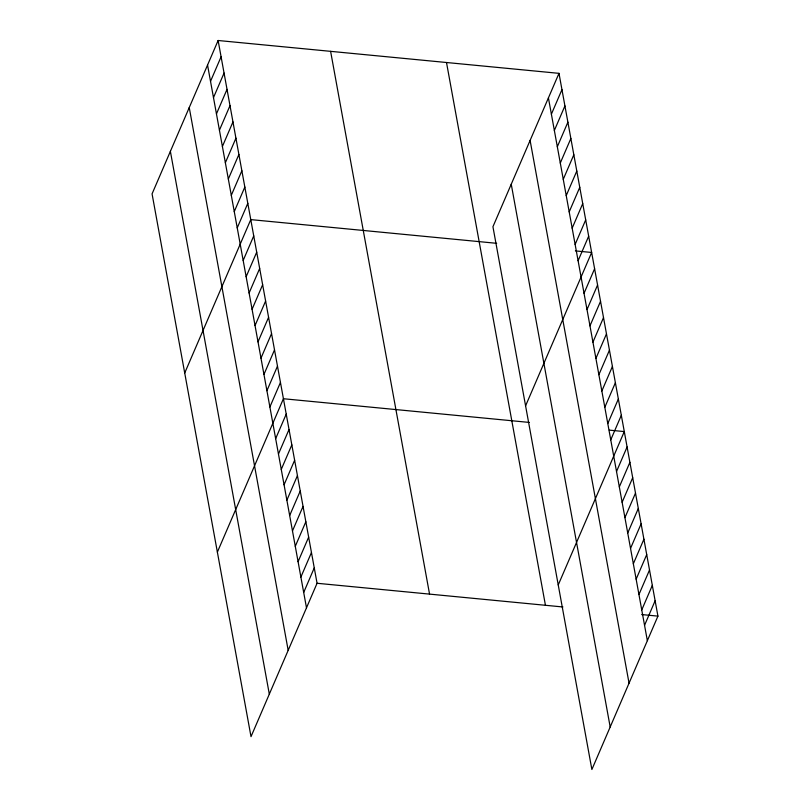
<?xml version="1.0" encoding="UTF-8"?>
<svg xmlns="http://www.w3.org/2000/svg" width="810" height="810" viewBox="0 0 810 810"><rect width="100%" height="100%" fill="white"/><g stroke="black" fill="none" stroke-linecap="round" stroke-linejoin="round"><path stroke-width="1.21" d="M218.123 40.5L152.067 193.873L251.009 736.654L317.064 583.271L218.123 40.5L558.991 73.346L657.933 616.126L591.877 769.5L492.936 226.729L558.991 73.346M210.519 81.334L221.09 56.781M213.486 97.615L224.056 73.062M216.452 113.896L227.033 89.353M219.429 130.187L229.999 105.634M222.396 146.468L232.966 121.915M225.362 162.749L235.933 138.196M228.329 179.03L238.899 154.487M231.295 195.321L241.866 170.768M234.262 211.602L244.843 187.049M237.229 227.883L247.809 203.33M184.72 372.995L250.776 219.611L496.651 243.314M243.172 260.445L253.743 235.902M246.139 276.736L256.709 252.183M249.105 293.017L259.676 268.464M252.072 309.298L262.642 284.745M255.039 325.579L265.619 301.036M258.005 341.871L268.586 317.317M260.982 358.152L271.552 333.599M263.949 374.433L274.519 349.88M266.915 390.714L277.486 366.16M269.882 406.995L280.452 382.452M217.374 552.106L283.419 398.733L529.305 422.425M275.653 438.666L286.224 414.112M278.458 454.035L289.028 429.492M281.262 469.415L291.833 444.872M284.067 484.795L294.637 460.242M286.872 500.175L297.442 475.622M289.666 515.555L300.247 491.002M292.471 530.935L303.051 506.382M295.275 546.315L305.846 521.762M298.08 561.694L308.65 537.141M300.885 577.064L311.455 552.521M303.689 592.444L314.26 567.901M551.387 114.18L561.958 89.637M554.354 130.471L564.924 105.918M557.321 146.752L567.891 122.199M560.287 163.033L570.868 138.48M563.254 179.314L573.834 154.761M566.231 195.595L576.801 171.052M569.197 211.886L579.768 187.333M572.164 228.167L582.734 203.614M575.13 244.448L585.701 219.895M578.097 260.729L588.678 236.186M525.589 405.84L591.644 252.467L575.394 250.898M584.04 293.301L594.611 268.748M587.007 309.582L597.577 285.029M589.974 325.863L600.544 301.31M592.94 342.144L603.511 317.601M595.907 358.435L606.477 333.882M598.874 374.716L609.454 350.163M601.84 390.997L612.421 366.444M604.817 407.278L615.387 382.735M607.783 423.569L618.354 399.016M610.75 439.85L621.321 415.297M558.232 584.952L624.287 431.578L609.292 430.13M616.521 471.511L627.092 446.958M619.326 486.891L629.896 462.338M622.131 502.271L632.701 477.718M624.935 517.641L635.506 493.098M627.73 533.021L638.31 508.477M630.534 548.4L641.105 523.847M633.339 563.78L643.909 539.227M636.144 579.16L646.714 554.607M638.948 594.54L649.519 569.987M641.753 609.92L652.323 585.367M644.558 625.3L655.128 600.747M317.064 583.271L562.94 606.973M641.682 614.557L657.933 616.126M548.421 97.899L647.352 640.669M530.104 140.413L629.046 683.184M511.242 184.214L610.183 726.985M446.502 62.512L545.444 605.283M330.612 51.344L429.553 594.115M207.552 65.053L306.494 607.824M189.246 107.568L288.178 650.339M170.383 151.359L269.315 694.14"/></g></svg>
